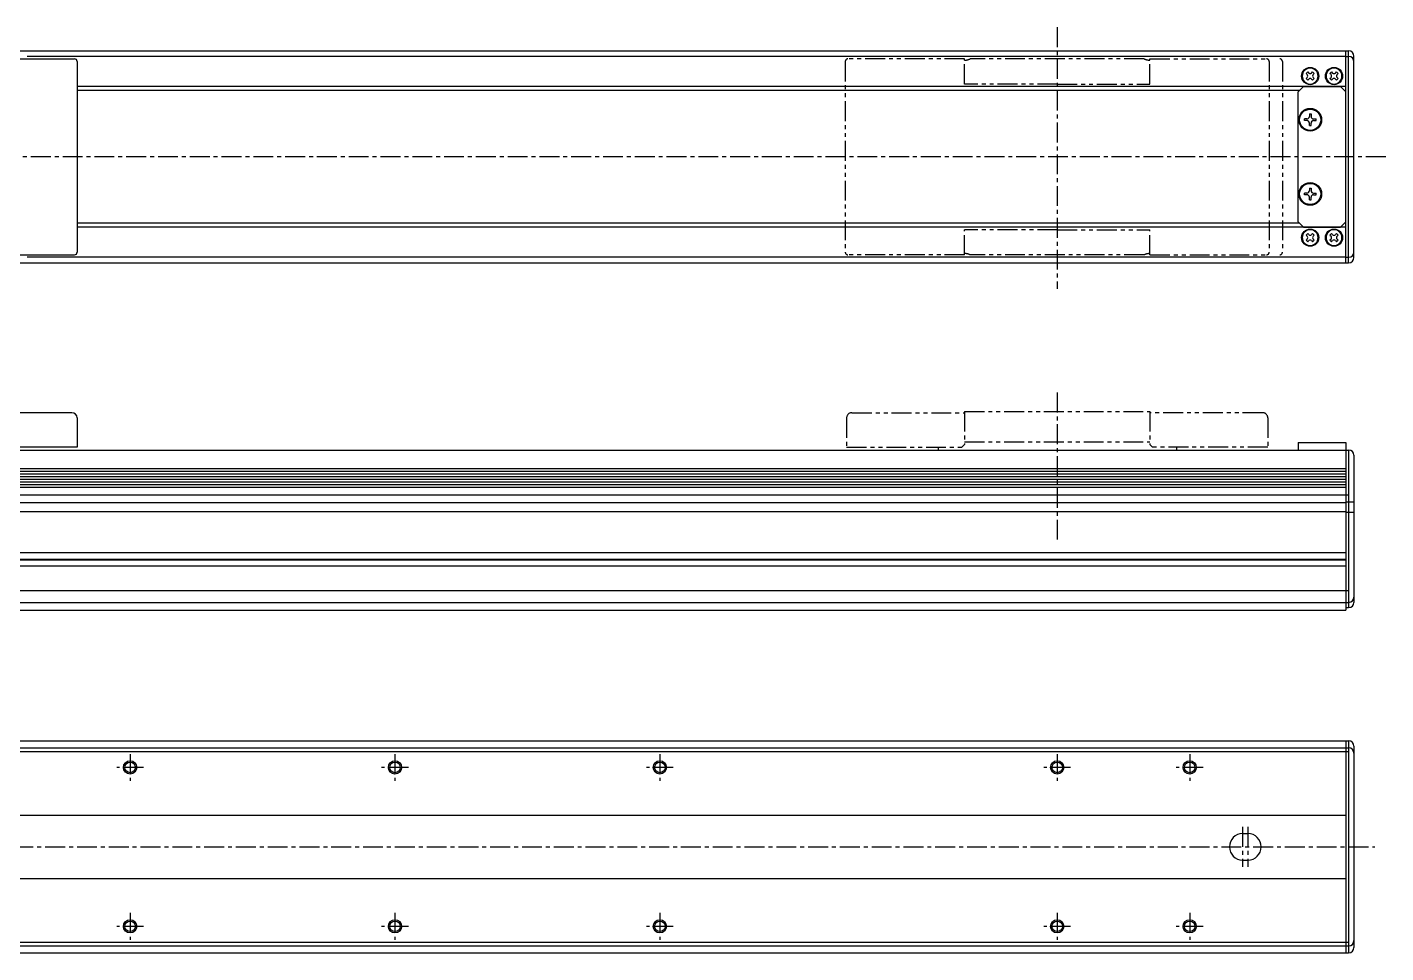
# Model space of a CAD drawing. Extents: x -609 to 349, y 146 to 558.
# Drawn here: x -164 to 349, y 208 to 558 of the extents above; entities that cross this region are included whole.
import ezdxf

# ---------------------------------------------------------------- set-up
doc = ezdxf.new("R2010")
doc.units = 0
for name, pattern in [('CENTER', [12, 7.5, -1.5, 1.5, -1.5]), ('CONTINOUS', [0]), ('PHANTOM', [15, 7.5, -1.5, 1.5, -1.5, 1.5, -1.5])]:
    doc.linetypes.add(name, pattern=pattern)
doc.layers.get('0').update_dxf_attribs({"linetype": 'CONTINUOUS'})
doc.layers.add('CENTER', color=1, linetype='CENTER')

msp = doc.modelspace()

# ---------------------------------------------------------------- linework, layer by layer
at = {"color": 7, "linetype": 'CONTINOUS'}
for p, q in [((-435.77, 548.73), (335.23, 548.73)), ((-189.77, 545.73), (-145.77, 545.73)), ((334.23, 546.66), (-163.62, 546.66)), ((-144.77, 544.73), (-144.77, 472.73)), ((334.23, 468.73), (334.23, 548.73)), ((334.23, 546.66), (335.23, 546.66)), ((335.23, 468.73), (335.23, 548.73)), ((337.23, 470.73), (337.23, 546.73)), ((319.19, 540.17), (319.79, 540.77)), ((319.6, 539.76), (319.19, 540.17)), ((319.19, 538.29), (319.6, 538.71)), ((319.79, 540.77), (320.2, 540.36)), ((321.25, 540.36), (321.66, 540.77)), ((321.66, 540.77), (322.27, 540.17)), ((322.27, 540.17), (321.85, 539.76)), ((321.85, 538.71), (322.27, 538.29)), ((328.19, 540.17), (328.79, 540.77)), ((328.6, 539.76), (328.19, 540.17)), ((328.19, 538.29), (328.6, 538.71)), ((328.79, 540.77), (329.2, 540.36)), ((330.25, 540.36), (330.66, 540.77)), ((330.66, 540.77), (331.27, 540.17)), ((331.27, 540.17), (330.85, 539.76)), ((330.85, 538.71), (331.27, 538.29)), ((334.23, 535.23), (-144.77, 535.23)), ((316.73, 533.73), (-144.77, 533.73)), ((316.23, 533.23), (318.23, 535.23)), ((318.23, 535.23), (332.23, 535.23)), ((319.79, 537.69), (319.19, 538.29)), ((320.2, 538.11), (319.79, 537.69)), ((321.66, 537.69), (321.25, 538.11)), ((322.27, 538.29), (321.66, 537.69)), ((328.79, 537.69), (328.19, 538.29)), ((329.2, 538.11), (328.79, 537.69)), ((330.66, 537.69), (330.25, 538.11)), ((331.27, 538.29), (330.66, 537.69)), ((334.23, 533.23), (332.23, 535.23)), ((316.23, 484.23), (316.23, 533.23)), ((334.23, 484.23), (334.23, 533.23)), ((320.41, 524.93), (320.41, 523.99)), ((320.41, 524.93), (321.04, 524.93)), ((321.04, 524.93), (321.04, 523.99)), ((318.53, 522.42), (318.53, 523.05)), ((319.47, 523.05), (318.53, 523.05)), ((319.47, 522.42), (318.53, 522.42)), ((320.41, 520.53), (320.41, 521.48)), ((320.41, 520.53), (321.04, 520.53)), ((321.04, 520.53), (321.04, 521.48)), ((321.98, 523.05), (322.93, 523.05)), ((321.98, 522.42), (322.93, 522.42)), ((322.93, 522.42), (322.93, 523.05)), ((318.53, 494.42), (318.53, 495.05)), ((319.47, 495.05), (318.53, 495.05)), ((319.47, 494.42), (318.53, 494.42)), ((320.41, 496.93), (320.41, 495.99)), ((320.41, 496.93), (321.04, 496.93)), ((320.41, 492.53), (320.41, 493.48)), ((320.41, 492.53), (321.04, 492.53)), ((321.04, 496.93), (321.04, 495.99)), ((321.04, 492.53), (321.04, 493.48)), ((321.98, 495.05), (322.93, 495.05)), ((321.98, 494.42), (322.93, 494.42)), ((322.93, 494.42), (322.93, 495.05)), ((316.73, 483.73), (-144.77, 483.73)), ((334.23, 482.23), (-144.77, 482.23)), ((318.23, 482.23), (316.23, 484.23)), ((318.23, 482.23), (332.23, 482.23)), ((332.23, 482.23), (334.23, 484.23)), ((319.79, 479.77), (319.19, 479.17)), ((319.19, 479.17), (319.6, 478.76)), ((319.6, 477.71), (319.19, 477.29)), ((319.19, 477.29), (319.79, 476.69)), ((320.2, 479.36), (319.79, 479.77)), ((319.79, 476.69), (320.2, 477.11)), ((321.66, 479.77), (321.25, 479.36)), ((321.25, 477.11), (321.66, 476.69)), ((322.27, 479.17), (321.66, 479.77)), ((321.66, 476.69), (322.27, 477.29)), ((321.85, 478.76), (322.27, 479.17)), ((322.27, 477.29), (321.85, 477.71)), ((328.79, 479.77), (328.19, 479.17)), ((328.19, 479.17), (328.6, 478.76)), ((328.6, 477.71), (328.19, 477.29)), ((328.19, 477.29), (328.79, 476.69)), ((329.2, 479.36), (328.79, 479.77)), ((328.79, 476.69), (329.2, 477.11)), ((330.66, 479.77), (330.25, 479.36)), ((330.25, 477.11), (330.66, 476.69)), ((331.27, 479.17), (330.66, 479.77)), ((330.66, 476.69), (331.27, 477.29)), ((330.85, 478.76), (331.27, 479.17)), ((331.27, 477.29), (330.85, 477.71)), ((-435.77, 468.73), (335.23, 468.73)), ((-189.77, 471.73), (-145.77, 471.73)), ((334.23, 470.8), (-163.62, 470.8)), ((334.23, 470.8), (335.23, 470.8)), ((-146.77, 412.16), (-189.77, 412.16)), ((-144.77, 410.16), (-144.77, 399.16)), ((316.23, 400.96), (334.23, 400.96)), ((316.23, 400.96), (316.23, 398.06)), ((334.23, 400.96), (334.23, 398.06)), ((-435.77, 398.06), (335.23, 398.06)), ((-144.77, 399.16), (-188.77, 399.16)), ((334.23, 398.06), (334.23, 337.56)), ((335.23, 398.06), (335.23, 338.56)), ((337.23, 396.06), (337.23, 340.56)), ((-434.77, 391.04), (334.23, 391.04)), ((-434.77, 390.05), (334.23, 390.05)), ((-434.77, 389.06), (334.23, 389.06)), ((-434.77, 388.06), (334.23, 388.06)), ((-434.77, 387.07), (334.23, 387.07)), ((-434.77, 386.08), (334.23, 386.08)), ((-434.77, 385.09), (334.23, 385.09)), ((-435.77, 381.18), (335.23, 381.18)), ((-434.77, 384.09), (334.23, 384.09)), ((-434.77, 378.31), (334.23, 378.31)), ((-434.77, 374.81), (334.23, 374.81)), ((334.23, 378.46), (337.23, 378.46)), ((334.23, 374.66), (337.23, 374.66)), ((-437.77, 359.4), (334.23, 359.4)), ((-437.77, 354.33), (334.23, 354.33)), ((-434.77, 356.86), (334.23, 356.86)), ((-434.77, 356.56), (334.23, 356.56)), ((-435.77, 345.06), (335.23, 345.06)), ((-435.77, 340.56), (335.23, 340.56)), ((334.23, 338.56), (335.23, 338.56)), ((-434.77, 337.56), (334.23, 337.56)), ((-435.77, 288.25), (335.23, 288.25)), ((334.23, 288.25), (334.23, 208.25)), ((335.23, 288.25), (335.23, 208.25)), ((-435.77, 285.65), (335.23, 285.65)), ((-435.77, 284.25), (335.23, 284.25)), ((337.23, 286.25), (337.23, 210.25)), ((-434.77, 260.25), (334.23, 260.25)), ((295.23, 253.25), (297.23, 253.25)), ((295.23, 243.25), (297.23, 243.25)), ((-434.77, 236.25), (334.23, 236.25)), ((-435.77, 212.25), (335.23, 212.25)), ((-435.77, 210.85), (335.23, 210.85)), ((-435.77, 208.25), (335.23, 208.25))]:
    msp.add_line(p, q, dxfattribs=at)
at = {"color": 3, "linetype": 'PHANTOM'}
for p, q in [((145.23, 544.73), (145.23, 472.73)), ((190.23, 545.73), (146.23, 545.73)), ((190.23, 536.23), (190.23, 545.73)), ((258.05, 545.73), (192.41, 545.73)), ((260.23, 545.73), (304.23, 545.73)), ((260.23, 536.23), (260.23, 545.73)), ((305.23, 544.73), (305.23, 472.73)), ((310.23, 544.73), (310.23, 472.73)), ((225.23, 536.23), (190.23, 536.23)), ((225.23, 536.23), (260.23, 536.23)), ((225.23, 481.23), (190.23, 481.23)), ((190.23, 471.73), (190.23, 481.23)), ((225.23, 481.23), (260.23, 481.23)), ((260.23, 471.73), (260.23, 481.23)), ((190.23, 471.73), (146.23, 471.73)), ((258.05, 471.73), (192.41, 471.73)), ((260.23, 471.73), (304.23, 471.73)), ((147.73, 412.16), (190.23, 412.16)), ((190.23, 412.56), (260.23, 412.56)), ((190.23, 412.56), (190.23, 400.16)), ((260.23, 412.56), (260.23, 400.16)), ((302.73, 412.16), (260.23, 412.16)), ((145.73, 410.16), (145.73, 399.16)), ((304.73, 410.16), (304.73, 399.16)), ((189.23, 399.16), (190.23, 400.16)), ((190.23, 401.09), (260.23, 401.09)), ((261.23, 399.16), (260.23, 400.16)), ((145.73, 399.16), (189.23, 399.16)), ((180.23, 399.16), (180.23, 398.06)), ((304.73, 399.16), (261.23, 399.16)), ((270.23, 399.16), (270.23, 398.06))]:
    msp.add_line(p, q, dxfattribs=at)
at = {"color": 7, "linetype": 'CONTINOUS'}
for centre, radius in [((320.73, 539.23), 3.25), ((329.73, 539.23), 3.25), ((320.73, 522.73), 4.3), ((320.73, 522.73), 4), ((320.73, 494.73), 4.3), ((320.73, 494.73), 4), ((320.73, 478.23), 3.25), ((329.73, 478.23), 3.25), ((-124.77, 278.25), 2.5), ((-124.77, 278.25), 2), ((-24.77, 278.25), 2.5), ((-24.77, 278.25), 2), ((75.23, 278.25), 2.5), ((75.23, 278.25), 2), ((225.23, 278.25), 2.5), ((225.23, 278.25), 2), ((275.23, 278.25), 2.5), ((275.23, 278.25), 2), ((-124.77, 218.25), 2.5), ((-24.77, 218.25), 2.5), ((75.23, 218.25), 2.5), ((225.23, 218.25), 2.5), ((275.23, 218.25), 2.5), ((-124.77, 218.25), 2), ((-24.77, 218.25), 2), ((75.23, 218.25), 2), ((225.23, 218.25), 2), ((275.23, 218.25), 2)]:
    msp.add_circle(centre, radius, dxfattribs=at)
for centre, radius, start, end in [((-145.77, 544.73), 1, 0, 90), ((335.23, 546.73), 2, 0, 90), ((335.23, 544.66), 2, 0, 90), ((320.73, 539.23), 3, 0.0003, 0), ((319.08, 539.23), 0.742, 315, 44.9999), ((320.73, 540.88), 0.742, 225, 315), ((322.38, 539.23), 0.742, 135, 224.9999), ((329.73, 539.23), 3, 0.0003, 0), ((328.08, 539.23), 0.742, 315, 44.9999), ((329.73, 540.88), 0.742, 225, 315), ((331.38, 539.23), 0.742, 135, 224.9999), ((320.73, 537.58), 0.742, 45, 134.9999), ((329.73, 537.58), 0.742, 45, 134.9999), ((319.47, 523.99), 0.94, 270, 0), ((321.98, 523.99), 0.94, 180, 270), ((319.47, 521.48), 0.94, 0, 90.0001), ((321.98, 521.48), 0.94, 90, 180), ((319.47, 495.99), 0.94, 270, 0), ((319.47, 493.48), 0.94, 0, 90.0001), ((321.98, 495.99), 0.94, 180, 270), ((321.98, 493.48), 0.94, 90, 180), ((320.73, 478.23), 3, 0, 359.9997), ((319.08, 478.23), 0.742, 315.0001, 45), ((320.73, 479.88), 0.742, 225.0001, 315), ((320.73, 476.58), 0.742, 45, 135), ((322.38, 478.23), 0.742, 135.0001, 225), ((329.73, 478.23), 3, 0, 359.9997), ((328.08, 478.23), 0.742, 315.0001, 45), ((329.73, 479.88), 0.742, 225.0001, 315), ((329.73, 476.58), 0.742, 45, 135), ((331.38, 478.23), 0.742, 135.0001, 225), ((-145.77, 472.73), 1, 270, 0), ((335.23, 472.8), 2, 270, 0), ((335.23, 470.73), 2, 270, 0), ((-146.77, 410.16), 2, 0, 90), ((335.23, 396.06), 2, 0, 90), ((335.23, 342.56), 2, 270, 0), ((335.23, 340.56), 2, 270, 0), ((335.23, 286.25), 2, 0, 90), ((335.23, 283.65), 2, 0, 90), ((295.23, 248.25), 5, 90, 270), ((297.23, 248.25), 5, 270, 90), ((335.23, 212.85), 2, 270, 0), ((335.23, 210.25), 2, 270, 0)]:
    msp.add_arc(centre, radius, start, end, dxfattribs=at)
at = {"color": 3, "linetype": 'PHANTOM'}
for centre, radius, start, end in [((146.23, 544.73), 1, 90, 180), ((190.23, 550.23), 5, 270, 295.8419), ((260.23, 550.23), 5, 244.1581, 270), ((304.23, 544.73), 1, 0, 90), ((309.23, 544.73), 1, 0, 90), ((146.23, 472.73), 1, 180, 270), ((190.23, 467.23), 5, 64.1581, 90), ((260.23, 467.23), 5, 90, 115.8419), ((304.23, 472.73), 1, 270, 0), ((309.23, 472.73), 1, 270, 0), ((147.73, 410.16), 2, 90, 180), ((302.73, 410.16), 2, 0, 90)]:
    msp.add_arc(centre, radius, start, end, dxfattribs=at)
at = {"layer": 'CENTER', "color": 1, "linetype": 'CENTER'}
for p, q in [((225.23, 557.68), (225.23, 458.91)), ((349.28, 508.73), (-474.96, 508.73)), ((225.23, 419.76), (225.23, 363.18)), ((-124.77, 283.29), (-124.77, 273.21)), ((-24.77, 283.29), (-24.77, 273.21)), ((75.23, 283.29), (75.23, 273.21)), ((225.23, 283.29), (225.23, 273.21)), ((275.23, 283.29), (275.23, 273.21)), ((-119.73, 278.25), (-129.81, 278.25)), ((-19.73, 278.25), (-29.81, 278.25)), ((80.27, 278.25), (70.19, 278.25)), ((230.27, 278.25), (220.19, 278.25)), ((280.27, 278.25), (270.19, 278.25)), ((295.23, 255.79), (295.23, 240.71)), ((297.23, 255.79), (297.23, 240.71)), ((-480.8, 248.25), (345.16, 248.25)), ((-124.77, 223.29), (-124.77, 213.21)), ((-24.77, 223.29), (-24.77, 213.21)), ((75.23, 223.29), (75.23, 213.21)), ((225.23, 223.29), (225.23, 213.21)), ((275.23, 223.29), (275.23, 213.21)), ((-119.73, 218.25), (-129.81, 218.25)), ((-19.73, 218.25), (-29.81, 218.25)), ((80.27, 218.25), (70.19, 218.25)), ((230.27, 218.25), (220.19, 218.25)), ((280.27, 218.25), (270.19, 218.25))]:
    msp.add_line(p, q, dxfattribs=at)

doc.saveas('drawing.dxf')
